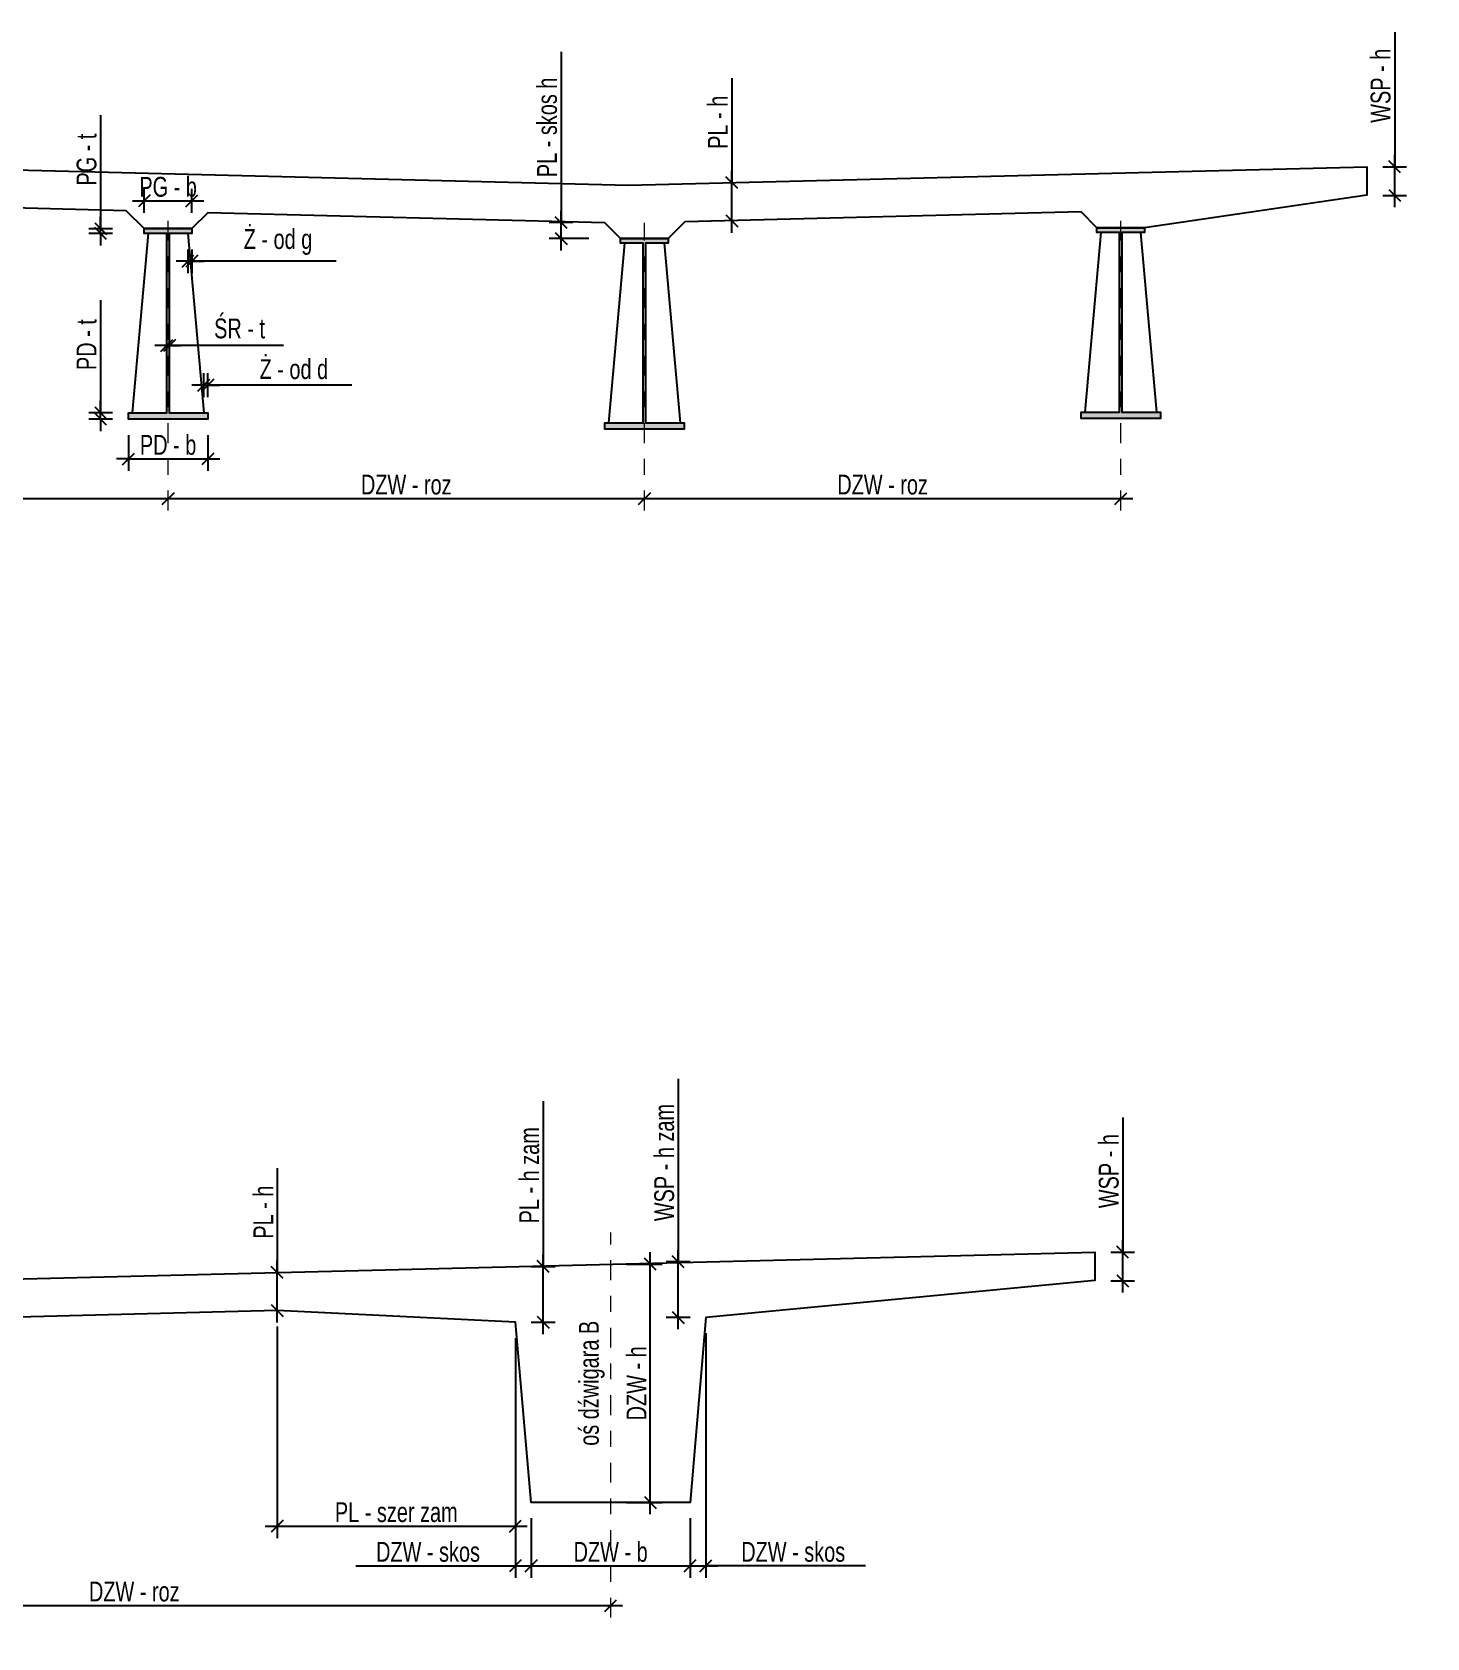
# Model space of a CAD drawing. Header units: metres. Extents: x -13.3 to 43, y -32 to 56.7.
# Drawn here: x 34.2 to 42.99, y 23.36 to 33.47 of the extents above; entities that cross this region are included whole.
import ezdxf
from ezdxf.enums import TextEntityAlignment as Align

# ---------------------------------------------------------------- set-up
doc = ezdxf.new("R2010")
doc.units = ezdxf.units.M
doc.header["$MEASUREMENT"] = 0
doc.linetypes.add('CENTER', pattern=[2, 1.25, -0.25, 0.25, -0.25])
for name, color, linetype in [('AII_M_konstrukcja beton', 3, 'Continuous'), ('AII_M_konstrukcja stal', 8, 'Continuous'), ('AII_M_kreskowanie', 8, 'Continuous'), ('AII_M_opis', 1, 'Continuous'), ('AII_M_wymiary', 9, 'Continuous')]:
    doc.layers.add(name, color=color, linetype=linetype)
doc.layers.add('AII_M_osie główne', color=9, linetype='CENTER', lineweight=18)
doc.styles.add('AII_norm.', font='CDMSIMPL.shx', dxfattribs={"width": 0.75, "bigfont": 'CDMBIGPL.shx'})
doc.dimstyles.new('A2_M50MM', dxfattribs={"dimscale": 0.05, "dimtxt": 2.5, "dimasz": 1.5, "dimexe": 1.5, "dimexo": 2, "dimgap": 0.5, "dimtad": 1, "dimdec": 0, "dimlfac": 1000, "dimrnd": 5, "dimzin": 9, "dimtxsty": 'AII_norm.', "dimblk": 'OBLIQUE', "dimcen": 2.5, "dimdle": 1.5, "dimclrd": 256, "dimclre": 256, "dimclrt": 1, "dimadec": 1, "dimazin": 2, "dimtfac": 1, "dimtdec": 0, "dimtix": 1, "dimtmove": 1, "dimatfit": 3, "dimfxl": 1, "dimtvp": 1, "dimtfillclr": 256, "dimtolj": 1, "dimtzin": 0, "dimarcsym": 0})

# ---------------------------------------------------------------- blocks, each defined once
blk = doc.blocks.new('_OBLIQUE')
at = {"color": 0, "linetype": 'ByBlock'}
blk.add_line((-0.5, -0.5), (0.5, 0.5), dxfattribs=at)
blk = doc.blocks.new('*D113')
at = {"layer": 'AII_M_wymiary', "lineweight": -2, "transparency": 16777216}
for p, q in [((38.098, 24.138), (38.098, 25.788)), ((37.948, 25.713), (38.173, 25.713)), ((37.948, 24.213), (38.173, 24.213))]:
    blk.add_line(p, q, dxfattribs=at)
at = {"layer": 'Defpoints', "color": 0, "transparency": 16777216}
for p in [(37.848, 25.713), (38.098, 25.713), (37.848, 24.213)]:
    blk.add_point(p, dxfattribs=at)
at = {"layer": 'AII_M_wymiary', "lineweight": -2, "transparency": 16777216, "xscale": 0.07500000000000001, "yscale": 0.07500000000000001, "zscale": 0.07500000000000001}
for p, rotation in [((38.098, 25.713), 90), ((38.098, 24.213), 270)]:
    blk.add_blockref('_OBLIQUE', p, dxfattribs=dict(at, rotation=rotation))
at = {"layer": 'AII_M_wymiary', "color": 1, "transparency": 16777216, "insert": (38.011, 24.963), "char_height": 0.125, "attachment_point": 5, "rotation": 90, "style": 'AII_norm.'}
blk.add_mtext('\\A1;DZW - h', dxfattribs=at)
blk = doc.blocks.new('*D118')
at = {"layer": 'AII_M_wymiary', "lineweight": -2, "transparency": 16777216}
for p, q in [((35.748, 25.321), (35.748, 23.988)), ((37.248, 25.248), (37.248, 23.988)), ((35.673, 24.063), (37.323, 24.063))]:
    blk.add_line(p, q, dxfattribs=at)
at = {"layer": 'Defpoints', "color": 0, "transparency": 16777216}
for p in [(35.748, 25.421), (37.248, 25.348), (37.248, 24.063)]:
    blk.add_point(p, dxfattribs=at)
at = {"layer": 'AII_M_wymiary', "lineweight": -2, "transparency": 16777216, "xscale": 0.07500000000000001, "yscale": 0.07500000000000001, "zscale": 0.07500000000000001, "rotation": 180}
blk.add_blockref('_OBLIQUE', (35.748, 24.063), dxfattribs=at)
at = {"layer": 'AII_M_wymiary', "lineweight": -2, "transparency": 16777216, "xscale": 0.07500000000000001, "yscale": 0.07500000000000001, "zscale": 0.07500000000000001}
blk.add_blockref('_OBLIQUE', (37.248, 24.063), dxfattribs=at)
at = {"layer": 'AII_M_wymiary', "color": 1, "transparency": 16777216, "insert": (36.498, 24.151), "char_height": 0.125, "attachment_point": 5, "style": 'AII_norm.'}
blk.add_mtext('\\A1;PL - szer zam', dxfattribs=at)
blk = doc.blocks.new('*D119')
at = {"layer": 'AII_M_wymiary', "lineweight": -2, "transparency": 16777216}
for p, q in [((37.248, 25.248), (37.248, 23.738)), ((37.348, 24.113), (37.348, 23.738)), ((36.243, 23.813), (37.248, 23.813)), ((37.173, 23.813), (37.423, 23.813))]:
    blk.add_line(p, q, dxfattribs=at)
at = {"layer": 'Defpoints', "color": 0, "transparency": 16777216}
for p in [(37.248, 25.348), (37.348, 24.213), (37.348, 23.813)]:
    blk.add_point(p, dxfattribs=at)
at = {"layer": 'AII_M_wymiary', "lineweight": -2, "transparency": 16777216, "xscale": 0.07500000000000001, "yscale": 0.07500000000000001, "zscale": 0.07500000000000001, "rotation": 180}
blk.add_blockref('_OBLIQUE', (37.248, 23.813), dxfattribs=at)
at = {"layer": 'AII_M_wymiary', "lineweight": -2, "transparency": 16777216, "xscale": 0.07500000000000001, "yscale": 0.07500000000000001, "zscale": 0.07500000000000001}
blk.add_blockref('_OBLIQUE', (37.348, 23.813), dxfattribs=at)
at = {"layer": 'AII_M_wymiary', "color": 1, "transparency": 16777216, "insert": (36.698, 23.901), "char_height": 0.125, "attachment_point": 5, "style": 'AII_norm.'}
blk.add_mtext('\\A1;DZW - skos', dxfattribs=at)
blk = doc.blocks.new('*D120')
at = {"layer": 'AII_M_wymiary', "lineweight": -2, "transparency": 16777216}
for p, q in [((37.348, 24.113), (37.348, 23.738)), ((38.348, 24.113), (38.348, 23.738)), ((37.273, 23.813), (38.423, 23.813))]:
    blk.add_line(p, q, dxfattribs=at)
at = {"layer": 'Defpoints', "color": 0, "transparency": 16777216}
for p in [(37.348, 24.213), (38.348, 24.213), (38.348, 23.813)]:
    blk.add_point(p, dxfattribs=at)
at = {"layer": 'AII_M_wymiary', "lineweight": -2, "transparency": 16777216, "xscale": 0.07500000000000001, "yscale": 0.07500000000000001, "zscale": 0.07500000000000001, "rotation": 180}
blk.add_blockref('_OBLIQUE', (37.348, 23.813), dxfattribs=at)
at = {"layer": 'AII_M_wymiary', "lineweight": -2, "transparency": 16777216, "xscale": 0.07500000000000001, "yscale": 0.07500000000000001, "zscale": 0.07500000000000001}
blk.add_blockref('_OBLIQUE', (38.348, 23.813), dxfattribs=at)
at = {"layer": 'AII_M_wymiary', "color": 1, "transparency": 16777216, "insert": (37.848, 23.901), "char_height": 0.125, "attachment_point": 5, "style": 'AII_norm.'}
blk.add_mtext('\\A1;DZW - b', dxfattribs=at)
blk = doc.blocks.new('*D121')
at = {"layer": 'AII_M_wymiary', "lineweight": -2, "transparency": 16777216}
for p, q in [((38.448, 25.278), (38.448, 23.738)), ((38.348, 24.113), (38.348, 23.738)), ((38.273, 23.813), (38.523, 23.813)), ((39.454, 23.813), (38.448, 23.813))]:
    blk.add_line(p, q, dxfattribs=at)
at = {"layer": 'Defpoints', "color": 0, "transparency": 16777216}
for p in [(38.448, 25.378), (38.348, 24.213), (38.448, 23.813)]:
    blk.add_point(p, dxfattribs=at)
at = {"layer": 'AII_M_wymiary', "lineweight": -2, "transparency": 16777216, "xscale": 0.07500000000000001, "yscale": 0.07500000000000001, "zscale": 0.07500000000000001, "rotation": 180}
blk.add_blockref('_OBLIQUE', (38.348, 23.813), dxfattribs=at)
at = {"layer": 'AII_M_wymiary', "lineweight": -2, "transparency": 16777216, "xscale": 0.07500000000000001, "yscale": 0.07500000000000001, "zscale": 0.07500000000000001}
blk.add_blockref('_OBLIQUE', (38.448, 23.813), dxfattribs=at)
at = {"layer": 'AII_M_wymiary', "color": 1, "transparency": 16777216, "insert": (38.998, 23.901), "char_height": 0.125, "attachment_point": 5, "style": 'AII_norm.'}
blk.add_mtext('\\A1;DZW - skos', dxfattribs=at)
blk = doc.blocks.new('*D122')
at = {"layer": 'AII_M_wymiary', "lineweight": -2, "transparency": 16777216}
blk.add_line((31.773, 23.563), (37.923, 23.563), dxfattribs=at)
at = {"layer": 'Defpoints', "color": 0, "transparency": 16777216}
for p in [(37.848, 23.563), (31.848, 23.488), (37.848, 23.488)]:
    blk.add_point(p, dxfattribs=at)
at = {"layer": 'AII_M_wymiary', "lineweight": -2, "transparency": 16777216, "xscale": 0.07500000000000001, "yscale": 0.07500000000000001, "zscale": 0.07500000000000001, "rotation": 180}
blk.add_blockref('_OBLIQUE', (31.848, 23.563), dxfattribs=at)
at = {"layer": 'AII_M_wymiary', "lineweight": -2, "transparency": 16777216, "xscale": 0.07500000000000001, "yscale": 0.07500000000000001, "zscale": 0.07500000000000001}
blk.add_blockref('_OBLIQUE', (37.848, 23.563), dxfattribs=at)
at = {"layer": 'AII_M_wymiary', "color": 1, "transparency": 16777216, "insert": (34.848, 23.651), "char_height": 0.125, "attachment_point": 5, "style": 'AII_norm.'}
blk.add_mtext('\\A1;DZW - roz', dxfattribs=at)
blk = doc.blocks.new('*D124')
at = {"layer": 'AII_M_wymiary', "lineweight": -2, "transparency": 16777216}
for p, q in [((41.073, 26.637), (41.073, 25.789)), ((40.998, 25.789), (41.148, 25.789)), ((41.073, 25.534), (41.073, 25.864)), ((40.998, 25.609), (41.148, 25.609))]:
    blk.add_line(p, q, dxfattribs=at)
at = {"layer": 'Defpoints', "color": 0, "transparency": 16777216}
for p in [(40.898, 25.789), (41.073, 25.789), (40.898, 25.609)]:
    blk.add_point(p, dxfattribs=at)
at = {"layer": 'AII_M_wymiary', "lineweight": -2, "transparency": 16777216, "xscale": 0.07500000000000001, "yscale": 0.07500000000000001, "zscale": 0.07500000000000001}
for p, rotation in [((41.073, 25.789), 90), ((41.073, 25.609), 270)]:
    blk.add_blockref('_OBLIQUE', p, dxfattribs=dict(at, rotation=rotation))
at = {"layer": 'AII_M_wymiary', "color": 1, "transparency": 16777216, "insert": (40.986, 26.299), "char_height": 0.125, "attachment_point": 5, "rotation": 90, "style": 'AII_norm.'}
blk.add_mtext('\\A1;WSP - h', dxfattribs=at)
blk = doc.blocks.new('*D127')
at = {"layer": 'AII_M_wymiary', "lineweight": -2, "transparency": 16777216}
for p, q in [((37.423, 26.74), (37.423, 25.698)), ((37.348, 25.698), (37.498, 25.698)), ((37.423, 25.273), (37.423, 25.773)), ((37.348, 25.348), (37.498, 25.348))]:
    blk.add_line(p, q, dxfattribs=at)
at = {"layer": 'Defpoints', "color": 0, "transparency": 16777216}
for p in [(37.248, 25.698), (37.423, 25.698), (37.248, 25.348)]:
    blk.add_point(p, dxfattribs=at)
at = {"layer": 'AII_M_wymiary', "lineweight": -2, "transparency": 16777216, "xscale": 0.07500000000000001, "yscale": 0.07500000000000001, "zscale": 0.07500000000000001}
for p, rotation in [((37.423, 25.698), 90), ((37.423, 25.348), 270)]:
    blk.add_blockref('_OBLIQUE', p, dxfattribs=dict(at, rotation=rotation))
at = {"layer": 'AII_M_wymiary', "color": 1, "transparency": 16777216, "insert": (37.336, 26.273), "char_height": 0.125, "attachment_point": 5, "rotation": 90, "style": 'AII_norm.'}
blk.add_mtext('\\A1;PL - h zam', dxfattribs=at)
blk = doc.blocks.new('*D128')
at = {"layer": 'AII_M_wymiary', "lineweight": -2, "transparency": 16777216}
for p, q in [((38.273, 26.88), (38.273, 25.728)), ((38.273, 25.303), (38.273, 25.803)), ((38.348, 25.728), (38.198, 25.728)), ((38.348, 25.378), (38.198, 25.378))]:
    blk.add_line(p, q, dxfattribs=at)
at = {"layer": 'Defpoints', "color": 0, "transparency": 16777216}
for p in [(38.273, 25.728), (38.448, 25.728), (38.448, 25.378)]:
    blk.add_point(p, dxfattribs=at)
at = {"layer": 'AII_M_wymiary', "lineweight": -2, "transparency": 16777216, "xscale": 0.07500000000000001, "yscale": 0.07500000000000001, "zscale": 0.07500000000000001}
for p, rotation in [((38.273, 25.728), 90), ((38.273, 25.378), 270)]:
    blk.add_blockref('_OBLIQUE', p, dxfattribs=dict(at, rotation=rotation))
at = {"layer": 'AII_M_wymiary', "color": 1, "transparency": 16777216, "insert": (38.186, 26.353), "char_height": 0.125, "attachment_point": 5, "rotation": 90, "style": 'AII_norm.'}
blk.add_mtext('\\A1;WSP - h zam', dxfattribs=at)
blk = doc.blocks.new('*D130')
at = {"layer": 'AII_M_wymiary', "lineweight": -2, "transparency": 16777216}
for p, q in [((35.748, 26.318), (35.748, 25.661)), ((35.748, 25.346), (35.748, 25.736))]:
    blk.add_line(p, q, dxfattribs=at)
at = {"layer": 'Defpoints', "color": 0, "transparency": 16777216}
for p in [(35.748, 25.661), (35.748, 25.661), (35.748, 25.421)]:
    blk.add_point(p, dxfattribs=at)
at = {"layer": 'AII_M_wymiary', "lineweight": -2, "transparency": 16777216, "xscale": 0.07500000000000001, "yscale": 0.07500000000000001, "zscale": 0.07500000000000001}
for p, rotation in [((35.748, 25.661), 90), ((35.748, 25.421), 270)]:
    blk.add_blockref('_OBLIQUE', p, dxfattribs=dict(at, rotation=rotation))
at = {"layer": 'AII_M_wymiary', "color": 1, "transparency": 16777216, "insert": (35.661, 26.041), "char_height": 0.125, "attachment_point": 5, "rotation": 90, "style": 'AII_norm.'}
blk.add_mtext('\\A1;PL - h', dxfattribs=at)
blk = doc.blocks.new('*D132')
at = {"layer": 'AII_M_wymiary', "lineweight": -2, "transparency": 16777216}
blk.add_line((31.986, 30.534), (35.136, 30.534), dxfattribs=at)
at = {"layer": 'Defpoints', "color": 0, "transparency": 16777216}
for p in [(32.061, 30.459), (35.061, 30.534), (35.061, 30.459)]:
    blk.add_point(p, dxfattribs=at)
at = {"layer": 'AII_M_wymiary', "lineweight": -2, "transparency": 16777216, "xscale": 0.07500000000000001, "yscale": 0.07500000000000001, "zscale": 0.07500000000000001, "rotation": 180}
blk.add_blockref('_OBLIQUE', (32.061, 30.534), dxfattribs=at)
at = {"layer": 'AII_M_wymiary', "lineweight": -2, "transparency": 16777216, "xscale": 0.07500000000000001, "yscale": 0.07500000000000001, "zscale": 0.07500000000000001}
blk.add_blockref('_OBLIQUE', (35.061, 30.534), dxfattribs=at)
at = {"layer": 'AII_M_wymiary', "color": 1, "transparency": 16777216, "insert": (33.561, 30.622), "char_height": 0.125, "attachment_point": 5, "style": 'AII_norm.'}
blk.add_mtext('\\A1;DZW - roz', dxfattribs=at)
blk = doc.blocks.new('*D133')
at = {"layer": 'AII_M_wymiary', "lineweight": -2, "transparency": 16777216}
blk.add_line((34.986, 30.534), (38.136, 30.534), dxfattribs=at)
at = {"layer": 'Defpoints', "color": 0, "transparency": 16777216}
for p in [(35.061, 30.459), (38.061, 30.534), (38.061, 30.459)]:
    blk.add_point(p, dxfattribs=at)
at = {"layer": 'AII_M_wymiary', "lineweight": -2, "transparency": 16777216, "xscale": 0.07500000000000001, "yscale": 0.07500000000000001, "zscale": 0.07500000000000001, "rotation": 180}
blk.add_blockref('_OBLIQUE', (35.061, 30.534), dxfattribs=at)
at = {"layer": 'AII_M_wymiary', "lineweight": -2, "transparency": 16777216, "xscale": 0.07500000000000001, "yscale": 0.07500000000000001, "zscale": 0.07500000000000001}
blk.add_blockref('_OBLIQUE', (38.061, 30.534), dxfattribs=at)
at = {"layer": 'AII_M_wymiary', "color": 1, "transparency": 16777216, "insert": (36.561, 30.622), "char_height": 0.125, "attachment_point": 5, "style": 'AII_norm.'}
blk.add_mtext('\\A1;DZW - roz', dxfattribs=at)
blk = doc.blocks.new('*D134')
at = {"layer": 'AII_M_wymiary', "lineweight": -2, "transparency": 16777216}
blk.add_line((37.986, 30.534), (41.136, 30.534), dxfattribs=at)
at = {"layer": 'Defpoints', "color": 0, "transparency": 16777216}
for p in [(38.061, 30.459), (41.061, 30.534), (41.061, 30.459)]:
    blk.add_point(p, dxfattribs=at)
at = {"layer": 'AII_M_wymiary', "lineweight": -2, "transparency": 16777216, "xscale": 0.07500000000000001, "yscale": 0.07500000000000001, "zscale": 0.07500000000000001, "rotation": 180}
blk.add_blockref('_OBLIQUE', (38.061, 30.534), dxfattribs=at)
at = {"layer": 'AII_M_wymiary', "lineweight": -2, "transparency": 16777216, "xscale": 0.07500000000000001, "yscale": 0.07500000000000001, "zscale": 0.07500000000000001}
blk.add_blockref('_OBLIQUE', (41.061, 30.534), dxfattribs=at)
at = {"layer": 'AII_M_wymiary', "color": 1, "transparency": 16777216, "insert": (39.561, 30.622), "char_height": 0.125, "attachment_point": 5, "style": 'AII_norm.'}
blk.add_mtext('\\A1;DZW - roz', dxfattribs=at)
blk = doc.blocks.new('*D136')
at = {"layer": 'AII_M_wymiary', "lineweight": -2, "transparency": 16777216}
for p, q in [((42.786, 33.472), (42.786, 32.624)), ((42.786, 32.369), (42.786, 32.699)), ((42.711, 32.624), (42.861, 32.624)), ((42.711, 32.444), (42.861, 32.444))]:
    blk.add_line(p, q, dxfattribs=at)
at = {"layer": 'Defpoints', "color": 0, "transparency": 16777216}
for p in [(42.611, 32.624), (42.786, 32.624), (42.611, 32.444)]:
    blk.add_point(p, dxfattribs=at)
at = {"layer": 'AII_M_wymiary', "lineweight": -2, "transparency": 16777216, "xscale": 0.07500000000000001, "yscale": 0.07500000000000001, "zscale": 0.07500000000000001}
for p, rotation in [((42.786, 32.624), 90), ((42.786, 32.444), 270)]:
    blk.add_blockref('_OBLIQUE', p, dxfattribs=dict(at, rotation=rotation))
at = {"layer": 'AII_M_wymiary', "color": 1, "transparency": 16777216, "insert": (42.698, 33.134), "char_height": 0.125, "attachment_point": 5, "rotation": 90, "style": 'AII_norm.'}
blk.add_mtext('\\A1;WSP - h', dxfattribs=at)
blk = doc.blocks.new('*D137')
at = {"layer": 'AII_M_wymiary', "lineweight": -2, "transparency": 16777216}
for p, q in [((38.611, 33.182), (38.611, 32.524)), ((38.611, 32.209), (38.611, 32.599))]:
    blk.add_line(p, q, dxfattribs=at)
at = {"layer": 'Defpoints', "color": 0, "transparency": 16777216}
for p in [(38.611, 32.524), (38.611, 32.524), (38.611, 32.284)]:
    blk.add_point(p, dxfattribs=at)
at = {"layer": 'AII_M_wymiary', "lineweight": -2, "transparency": 16777216, "xscale": 0.07500000000000001, "yscale": 0.07500000000000001, "zscale": 0.07500000000000001}
for p, rotation in [((38.611, 32.524), 90), ((38.611, 32.284), 270)]:
    blk.add_blockref('_OBLIQUE', p, dxfattribs=dict(at, rotation=rotation))
at = {"layer": 'AII_M_wymiary', "color": 1, "transparency": 16777216, "insert": (38.523, 32.904), "char_height": 0.125, "attachment_point": 5, "rotation": 90, "style": 'AII_norm.'}
blk.add_mtext('\\A1;PL - h', dxfattribs=at)
blk = doc.blocks.new('*D138')
at = {"layer": 'AII_M_wymiary', "lineweight": -2, "transparency": 16777216}
for p, q in [((34.811, 30.934), (34.811, 30.709)), ((35.311, 30.934), (35.311, 30.709)), ((34.811, 30.784), (34.736, 30.784)), ((34.811, 30.784), (35.311, 30.784)), ((35.311, 30.784), (35.386, 30.784))]:
    blk.add_line(p, q, dxfattribs=at)
at = {"layer": 'Defpoints', "color": 0, "transparency": 16777216}
for p in [(34.811, 31.034), (35.311, 31.034), (35.311, 30.784)]:
    blk.add_point(p, dxfattribs=at)
at = {"layer": 'AII_M_wymiary', "lineweight": -2, "transparency": 16777216, "xscale": 0.07500000000000001, "yscale": 0.07500000000000001, "zscale": 0.07500000000000001}
blk.add_blockref('_OBLIQUE', (34.811, 30.784), dxfattribs=at)
at = {"layer": 'AII_M_wymiary', "lineweight": -2, "transparency": 16777216, "xscale": 0.07500000000000001, "yscale": 0.07500000000000001, "zscale": 0.07500000000000001, "rotation": 180}
blk.add_blockref('_OBLIQUE', (35.311, 30.784), dxfattribs=at)
at = {"layer": 'AII_M_wymiary', "color": 1, "transparency": 16777216, "insert": (35.061, 30.872), "char_height": 0.125, "attachment_point": 5, "style": 'AII_norm.'}
blk.add_mtext('\\A1;PD - b', dxfattribs=at)
blk = doc.blocks.new('*D139')
at = {"layer": 'AII_M_wymiary', "lineweight": -2, "transparency": 16777216}
for p, q in [((34.636, 31.784), (34.636, 31.074)), ((34.636, 31.074), (34.636, 31.149)), ((34.711, 31.074), (34.561, 31.074)), ((34.636, 31.034), (34.636, 31.074)), ((34.636, 31.034), (34.636, 31.074)), ((34.711, 31.034), (34.561, 31.034)), ((34.636, 31.034), (34.636, 30.959))]:
    blk.add_line(p, q, dxfattribs=at)
at = {"layer": 'Defpoints', "color": 0, "transparency": 16777216}
for p in [(34.636, 31.074), (34.811, 31.074), (34.811, 31.034)]:
    blk.add_point(p, dxfattribs=at)
at = {"layer": 'AII_M_wymiary', "lineweight": -2, "transparency": 16777216, "xscale": 0.07500000000000001, "yscale": 0.07500000000000001, "zscale": 0.07500000000000001}
for p, rotation in [((34.636, 31.074), 270), ((34.636, 31.034), 90)]:
    blk.add_blockref('_OBLIQUE', p, dxfattribs=dict(at, rotation=rotation))
at = {"layer": 'AII_M_wymiary', "color": 1, "transparency": 16777216, "insert": (34.548, 31.504), "char_height": 0.125, "attachment_point": 5, "rotation": 90, "style": 'AII_norm.'}
blk.add_mtext('\\A1;PD - t', dxfattribs=at)
blk = doc.blocks.new('*D140')
at = {"layer": 'AII_M_wymiary', "lineweight": -2, "transparency": 16777216}
for p, q in [((35.053, 31.499), (34.978, 31.499)), ((35.053, 31.499), (35.069, 31.499)), ((35.053, 31.499), (35.069, 31.499)), ((35.069, 31.499), (35.144, 31.499)), ((35.788, 31.499), (35.069, 31.499))]:
    blk.add_line(p, q, dxfattribs=at)
at = {"layer": 'Defpoints', "color": 0, "transparency": 16777216}
for p in [(35.069, 31.499), (35.053, 31.074), (35.069, 31.074)]:
    blk.add_point(p, dxfattribs=at)
at = {"layer": 'AII_M_wymiary', "lineweight": -2, "transparency": 16777216, "xscale": 0.07500000000000001, "yscale": 0.07500000000000001, "zscale": 0.07500000000000001}
blk.add_blockref('_OBLIQUE', (35.053, 31.499), dxfattribs=at)
at = {"layer": 'AII_M_wymiary', "lineweight": -2, "transparency": 16777216, "xscale": 0.07500000000000001, "yscale": 0.07500000000000001, "zscale": 0.07500000000000001, "rotation": 180}
blk.add_blockref('_OBLIQUE', (35.069, 31.499), dxfattribs=at)
at = {"layer": 'AII_M_wymiary', "color": 1, "transparency": 16777216, "insert": (35.511, 31.605), "char_height": 0.125, "attachment_point": 5, "style": 'AII_norm.'}
blk.add_mtext('\\A1;ŚR - t', dxfattribs=at)
blk = doc.blocks.new('*D141')
at = {"layer": 'AII_M_wymiary', "lineweight": -2, "transparency": 16777216}
for p, q in [((34.911, 32.334), (34.911, 32.484)), ((35.211, 32.334), (35.211, 32.484)), ((34.836, 32.409), (35.286, 32.409))]:
    blk.add_line(p, q, dxfattribs=at)
at = {"layer": 'Defpoints', "color": 0, "transparency": 16777216}
for p in [(35.211, 32.409), (34.911, 32.234), (35.211, 32.234)]:
    blk.add_point(p, dxfattribs=at)
at = {"layer": 'AII_M_wymiary', "lineweight": -2, "transparency": 16777216, "xscale": 0.07500000000000001, "yscale": 0.07500000000000001, "zscale": 0.07500000000000001, "rotation": 180}
blk.add_blockref('_OBLIQUE', (34.911, 32.409), dxfattribs=at)
at = {"layer": 'AII_M_wymiary', "lineweight": -2, "transparency": 16777216, "xscale": 0.07500000000000001, "yscale": 0.07500000000000001, "zscale": 0.07500000000000001}
blk.add_blockref('_OBLIQUE', (35.211, 32.409), dxfattribs=at)
at = {"layer": 'AII_M_wymiary', "color": 1, "transparency": 16777216, "insert": (35.061, 32.497), "char_height": 0.125, "attachment_point": 5, "style": 'AII_norm.'}
blk.add_mtext('\\A1;PG - b', dxfattribs=at)
blk = doc.blocks.new('*D142')
at = {"layer": 'AII_M_wymiary', "lineweight": -2, "transparency": 16777216}
for p, q in [((34.636, 32.949), (34.636, 32.234)), ((34.636, 32.234), (34.636, 32.309)), ((34.711, 32.234), (34.561, 32.234)), ((34.711, 32.204), (34.561, 32.204)), ((34.636, 32.204), (34.636, 32.234)), ((34.636, 32.204), (34.636, 32.234)), ((34.636, 32.204), (34.636, 32.129))]:
    blk.add_line(p, q, dxfattribs=at)
at = {"layer": 'Defpoints', "color": 0, "transparency": 16777216}
for p in [(34.636, 32.234), (34.911, 32.234), (34.911, 32.204)]:
    blk.add_point(p, dxfattribs=at)
at = {"layer": 'AII_M_wymiary', "lineweight": -2, "transparency": 16777216, "xscale": 0.07500000000000001, "yscale": 0.07500000000000001, "zscale": 0.07500000000000001}
for p, rotation in [((34.636, 32.234), 270), ((34.636, 32.204), 90)]:
    blk.add_blockref('_OBLIQUE', p, dxfattribs=dict(at, rotation=rotation))
at = {"layer": 'AII_M_wymiary', "color": 1, "transparency": 16777216, "insert": (34.548, 32.669), "char_height": 0.125, "attachment_point": 5, "rotation": 90, "style": 'AII_norm.'}
blk.add_mtext('\\A1;PG - t', dxfattribs=at)
blk = doc.blocks.new('*D143')
at = {"layer": 'AII_M_wymiary', "lineweight": -2, "transparency": 16777216}
for p, q in [((35.286, 31.249), (35.211, 31.249)), ((35.286, 31.174), (35.286, 31.324)), ((35.286, 31.249), (35.311, 31.249)), ((35.286, 31.249), (35.311, 31.249)), ((35.311, 31.174), (35.311, 31.324)), ((35.311, 31.249), (35.386, 31.249)), ((36.219, 31.249), (35.311, 31.249))]:
    blk.add_line(p, q, dxfattribs=at)
at = {"layer": 'Defpoints', "color": 0, "transparency": 16777216}
for p in [(35.311, 31.249), (35.286, 31.074), (35.311, 31.074)]:
    blk.add_point(p, dxfattribs=at)
at = {"layer": 'AII_M_wymiary', "lineweight": -2, "transparency": 16777216, "xscale": 0.07500000000000001, "yscale": 0.07500000000000001, "zscale": 0.07500000000000001}
blk.add_blockref('_OBLIQUE', (35.286, 31.249), dxfattribs=at)
at = {"layer": 'AII_M_wymiary', "lineweight": -2, "transparency": 16777216, "xscale": 0.07500000000000001, "yscale": 0.07500000000000001, "zscale": 0.07500000000000001, "rotation": 180}
blk.add_blockref('_OBLIQUE', (35.311, 31.249), dxfattribs=at)
at = {"layer": 'AII_M_wymiary', "color": 1, "transparency": 16777216, "insert": (35.853, 31.349), "char_height": 0.125, "attachment_point": 5, "style": 'AII_norm.'}
blk.add_mtext('\\A1;Ż - od d', dxfattribs=at)
blk = doc.blocks.new('*D144')
at = {"layer": 'AII_M_wymiary', "lineweight": -2, "transparency": 16777216}
for p, q in [((35.186, 32.104), (35.186, 31.954)), ((35.211, 32.104), (35.211, 31.954)), ((35.186, 32.029), (35.111, 32.029)), ((35.186, 32.029), (35.211, 32.029)), ((35.186, 32.029), (35.211, 32.029)), ((35.211, 32.029), (35.286, 32.029)), ((36.119, 32.029), (35.211, 32.029))]:
    blk.add_line(p, q, dxfattribs=at)
at = {"layer": 'Defpoints', "color": 0, "transparency": 16777216}
for p in [(35.186, 32.204), (35.211, 32.204), (35.211, 32.029)]:
    blk.add_point(p, dxfattribs=at)
at = {"layer": 'AII_M_wymiary', "lineweight": -2, "transparency": 16777216, "xscale": 0.07500000000000001, "yscale": 0.07500000000000001, "zscale": 0.07500000000000001}
blk.add_blockref('_OBLIQUE', (35.186, 32.029), dxfattribs=at)
at = {"layer": 'AII_M_wymiary', "lineweight": -2, "transparency": 16777216, "xscale": 0.07500000000000001, "yscale": 0.07500000000000001, "zscale": 0.07500000000000001, "rotation": 180}
blk.add_blockref('_OBLIQUE', (35.211, 32.029), dxfattribs=at)
at = {"layer": 'AII_M_wymiary', "color": 1, "transparency": 16777216, "insert": (35.753, 32.15), "char_height": 0.125, "attachment_point": 5, "style": 'AII_norm.'}
blk.add_mtext('\\A1;Ż - od g', dxfattribs=at)
blk = doc.blocks.new('*D145')
at = {"layer": 'AII_M_wymiary', "lineweight": -2, "transparency": 16777216}
for p, q in [((37.536, 33.348), (37.536, 32.272)), ((37.611, 32.272), (37.461, 32.272)), ((37.536, 32.097), (37.536, 32.347)), ((37.711, 32.172), (37.461, 32.172))]:
    blk.add_line(p, q, dxfattribs=at)
at = {"layer": 'Defpoints', "color": 0, "transparency": 16777216}
for p in [(37.536, 32.272), (37.811, 32.272), (37.911, 32.172)]:
    blk.add_point(p, dxfattribs=at)
at = {"layer": 'AII_M_wymiary', "lineweight": -2, "transparency": 16777216, "xscale": 0.07500000000000001, "yscale": 0.07500000000000001, "zscale": 0.07500000000000001}
for p, rotation in [((37.536, 32.272), 90), ((37.536, 32.172), 270)]:
    blk.add_blockref('_OBLIQUE', p, dxfattribs=dict(at, rotation=rotation))
at = {"layer": 'AII_M_wymiary', "color": 1, "transparency": 16777216, "insert": (37.448, 32.872), "char_height": 0.125, "attachment_point": 5, "rotation": 90, "style": 'AII_norm.'}
blk.add_mtext('\\A1;PL - skos h', dxfattribs=at)

msp = doc.modelspace()

# ---------------------------------------------------------------- hatches: boundary and pattern name
at = {"layer": 'AII_M_kreskowanie'}
h = msp.add_hatch(dxfattribs=at)
h.set_pattern_fill('ANSI31', color=256, scale=0.005)
h.set_pattern_definition([(45, (0, 0), (-0.000441941738, 0.000441941738), [])])
h.paths.add_polyline_path([(29.2106, 32.1782), (29.2106, 32.1482), (29.0686, 32.1482), (29.0686, 31.0182), (29.3106, 31.0182), (29.3106, 30.9782), (28.8106, 30.9782), (28.8106, 31.0182), (29.0526, 31.0182), (29.0526, 32.1482), (28.9106, 32.1482), (28.9106, 32.1782)])
h.paths.add_polyline_path([(32.2106, 32.2244), (32.2106, 32.1944), (32.0686, 32.1944), (32.0686, 31.0644), (32.3106, 31.0644), (32.3106, 31.0244), (31.8106, 31.0244), (31.8106, 31.0644), (32.0526, 31.0644), (32.0526, 32.1944), (31.9106, 32.1944), (31.9106, 32.2244)])
h.paths.add_polyline_path([(35.2106, 32.2344), (35.2106, 32.2044), (35.0686, 32.2044), (35.0686, 31.0744), (35.3106, 31.0744), (35.3106, 31.0344), (34.8106, 31.0344), (34.8106, 31.0744), (35.0526, 31.0744), (35.0526, 32.2044), (34.9106, 32.2044), (34.9106, 32.2344)])
h.paths.add_polyline_path([(38.2106, 32.1719), (38.2106, 32.1419), (38.0686, 32.1419), (38.0686, 31.0119), (38.3106, 31.0119), (38.3106, 30.9719), (37.8106, 30.9719), (37.8106, 31.0119), (38.0526, 31.0119), (38.0526, 32.1419), (37.9106, 32.1419), (37.9106, 32.1719)])
h.paths.add_polyline_path([(41.2106, 32.2394), (41.2106, 32.2094), (41.0686, 32.2094), (41.0686, 31.0794), (41.3106, 31.0794), (41.3106, 31.0394), (40.8106, 31.0394), (40.8106, 31.0794), (41.0526, 31.0794), (41.0526, 32.2094), (40.9106, 32.2094), (40.9106, 32.2394)])

# ---------------------------------------------------------------- linework, layer by layer
at = {"layer": 'AII_M_konstrukcja beton', "color": 6}
msp.add_lwpolyline([(33.7606, 32.6132), (37.9606, 32.5082), (42.6106, 32.6244), (42.6106, 32.4444), (41.2106, 32.2394), (40.9106, 32.2394), (40.8106, 32.3394), (38.3157, 32.2771), (38.2106, 32.1719), (37.9106, 32.1719), (37.8106, 32.2719), (35.3106, 32.3344), (35.2106, 32.2344), (34.9106, 32.2344), (34.7978, 32.3473), (33.7606, 32.3732)], dxfattribs=at)
at = {"layer": 'AII_M_konstrukcja beton', "color": 2}
msp.add_lwpolyline([(28.7983, 25.5552), (29.8483, 25.5132), (40.8983, 25.7895), (40.8983, 25.6095), (38.4483, 25.3782), (38.3483, 24.2132), (37.3483, 24.2132), (37.2483, 25.3482), (35.7483, 25.4207), (33.9483, 25.3757), (32.4483, 25.2282), (32.3483, 24.0632), (31.3483, 24.0632), (31.2483, 25.1982), (28.7983, 25.3752)], close=True, dxfattribs=at)
at = {"layer": 'AII_M_konstrukcja stal'}
for points in [[(35.2106, 32.2344), (35.2106, 32.2044), (35.0686, 32.2044), (35.0686, 31.0744), (35.3106, 31.0744), (35.3106, 31.0344), (34.8106, 31.0344), (34.8106, 31.0744), (35.0526, 31.0744), (35.0526, 32.2044), (34.9106, 32.2044), (34.9106, 32.2344)], [(38.2106, 32.1719), (38.2106, 32.1419), (38.0686, 32.1419), (38.0686, 31.0119), (38.3106, 31.0119), (38.3106, 30.9719), (37.8106, 30.9719), (37.8106, 31.0119), (38.0526, 31.0119), (38.0526, 32.1419), (37.9106, 32.1419), (37.9106, 32.1719)], [(41.2106, 32.2394), (41.2106, 32.2094), (41.0686, 32.2094), (41.0686, 31.0794), (41.3106, 31.0794), (41.3106, 31.0394), (40.8106, 31.0394), (40.8106, 31.0794), (41.0526, 31.0794), (41.0526, 32.2094), (40.9106, 32.2094), (40.9106, 32.2394)]]:
    msp.add_lwpolyline(points, close=True, dxfattribs=at)
for points in [[(34.9356, 32.2044), (34.8356, 31.0744)], [(35.1856, 32.2044), (35.2856, 31.0744)], [(40.9356, 32.2094), (40.8356, 31.0794)], [(41.1856, 32.2094), (41.2856, 31.0794)], [(37.9356, 32.1419), (37.8356, 31.0119)], [(38.1856, 32.1419), (38.2856, 31.0119)]]:
    msp.add_lwpolyline(points, dxfattribs=at)
at = {"layer": 'AII_M_osie główne', "ltscale": 0.1}
for points in [[(35.0606, 30.4594), (35.0606, 32.3344)], [(38.0606, 30.4594), (38.0606, 32.2719)], [(41.0606, 30.4594), (41.0606, 32.3394)], [(37.8483, 23.4882), (37.8483, 25.9132)]]:
    msp.add_lwpolyline(points, dxfattribs=at)

# ---------------------------------------------------------------- texts
at = {"layer": 'AII_M_opis', "style": 'AII_norm.', "width": 0.75}
msp.add_text('oś dźwigara B', height=0.125, rotation=90, dxfattribs=at).set_placement((37.7733, 24.9632), align=Align.CENTER)

# ---------------------------------------------------------------- dimensions: what is measured, and where the dimension line sits
at = {"layer": 'AII_M_wymiary'}
for base, p1, p2, text, picture, middle in [((42.7856, 32.6244), (42.6106, 32.4444), (42.6106, 32.6244), 'WSP - h', '*D136', (42.6981, 33.1344)), ((34.6356, 31.0744), (34.8106, 31.0344), (34.8106, 31.0744), 'PD - t', '*D139', (34.6356, 31.5044)), ((38.2733, 25.7282), (38.4483, 25.3782), (38.4483, 25.7282), 'WSP - h zam', '*D128', (38.1858, 26.3532)), ((37.4233, 25.6982), (37.2483, 25.3482), (37.2483, 25.6982), 'PL - h zam', '*D127', (37.3358, 26.2732)), ((41.0733, 25.7895), (40.8983, 25.6095), (40.8983, 25.7895), 'WSP - h', '*D124', (40.9858, 26.2995))]:
    dim = msp.add_linear_dim(base=base, p1=p1, p2=p2, angle=90, text=text, dimstyle='A2_M50MM', dxfattribs=at)
    dim.commit()
    dim.dimension.update_dxf_attribs({"geometry": picture, "text_midpoint": middle, "dimtype": 160})
for base, p1, p2, text, override, picture, middle in [((37.5356, 32.2719), (37.9106, 32.1719), (37.8106, 32.2719), 'PL - skos h', {"dimexo": 4}, '*D145', (37.5356, 32.8719)), ((38.6106, 32.5244), (38.6106, 32.2844), (38.6106, 32.5244), 'PL - h', {"dimse1": 1, "dimse2": 1}, '*D137', (38.5231, 32.9044)), ((34.6356, 32.2344), (34.9106, 32.2044), (34.9106, 32.2344), 'PG - t', {"dimexo": 4}, '*D142', (34.6356, 32.6694)), ((35.7483, 25.6607), (35.7483, 25.4207), (35.7483, 25.6607), 'PL - h', {"dimse1": 1, "dimse2": 1}, '*D130', (35.6608, 26.0407))]:
    dim = msp.add_linear_dim(base=base, p1=p1, p2=p2, angle=90, text=text, dimstyle='A2_M50MM', override=override, dxfattribs=at)
    dim.commit()
    dim.dimension.update_dxf_attribs({"geometry": picture, "text_midpoint": middle, "dimtype": 160})
for base, p1, p2, text, picture, middle in [((35.2106, 32.4094), (34.9106, 32.2344), (35.2106, 32.2344), 'PG - b', '*D141', (35.0606, 32.4094)), ((35.2106, 32.0294), (35.1856, 32.2044), (35.2106, 32.2044), 'Ż - od g', '*D144', (35.7526, 32.0294)), ((35.3106, 31.2494), (35.2856, 31.0744), (35.3106, 31.0744), 'Ż - od d', '*D143', (35.8526, 31.2494)), ((37.3483, 23.8132), (37.2483, 25.3482), (37.3483, 24.2132), 'DZW - skos', '*D119', (36.6983, 23.9007)), ((38.4483, 23.8132), (38.3483, 24.2132), (38.4483, 25.3782), 'DZW - skos', '*D121', (38.9983, 23.9007))]:
    dim = msp.add_linear_dim(base=base, p1=p1, p2=p2, text=text, dimstyle='A2_M50MM', dxfattribs=at)
    dim.commit()
    dim.dimension.update_dxf_attribs({"geometry": picture, "text_midpoint": middle, "dimtype": 160})
dim = msp.add_linear_dim(base=(35.0686, 31.4994), p1=(35.0526, 31.0744), p2=(35.0686, 31.0744), text='ŚR - t', dimstyle='A2_M50MM', override={"dimse1": 1, "dimse2": 1}, dxfattribs=at)
dim.commit()
dim.dimension.update_dxf_attribs({"geometry": '*D140', "text_midpoint": (35.5106, 31.4994), "dimtype": 160})
for base, p1, p2, text, picture, middle in [((35.3106, 30.7844), (34.8106, 31.0344), (35.3106, 31.0344), 'PD - b', '*D138', (35.0606, 30.8719)), ((37.2483, 24.0632), (35.7483, 25.4207), (37.2483, 25.3482), 'PL - szer zam', '*D118', (36.4983, 24.1507)), ((38.3483, 23.8132), (37.3483, 24.2132), (38.3483, 24.2132), 'DZW - b', '*D120', (37.8483, 23.9007))]:
    dim = msp.add_linear_dim(base=base, p1=p1, p2=p2, text=text, dimstyle='A2_M50MM', dxfattribs=at)
    dim.commit()
    dim.dimension.update_dxf_attribs({"geometry": picture, "text_midpoint": middle})
for base, p1, p2, picture, middle in [((35.0606, 30.5344), (32.0606, 30.4594), (35.0606, 30.4594), '*D132', (33.5606, 30.6219)), ((38.0606, 30.5344), (35.0606, 30.4594), (38.0606, 30.4594), '*D133', (36.5606, 30.6219)), ((41.0606, 30.5344), (38.0606, 30.4594), (41.0606, 30.4594), '*D134', (39.5606, 30.6219)), ((37.8483, 23.5632), (31.8483, 23.4882), (37.8483, 23.4882), '*D122', (34.8483, 23.6507))]:
    dim = msp.add_linear_dim(base=base, p1=p1, p2=p2, text='DZW - roz', dimstyle='A2_M50MM', override={"dimse1": 1, "dimse2": 1}, dxfattribs=at)
    dim.commit()
    dim.dimension.update_dxf_attribs({"geometry": picture, "text_midpoint": middle})
dim = msp.add_linear_dim(base=(38.0983, 25.7132), p1=(37.8483, 24.2132), p2=(37.8483, 25.7132), angle=90, text='DZW - h', dimstyle='A2_M50MM', dxfattribs=at)
dim.commit()
dim.dimension.update_dxf_attribs({"geometry": '*D113', "text_midpoint": (38.0108, 24.9632)})

doc.saveas('drawing.dxf')
